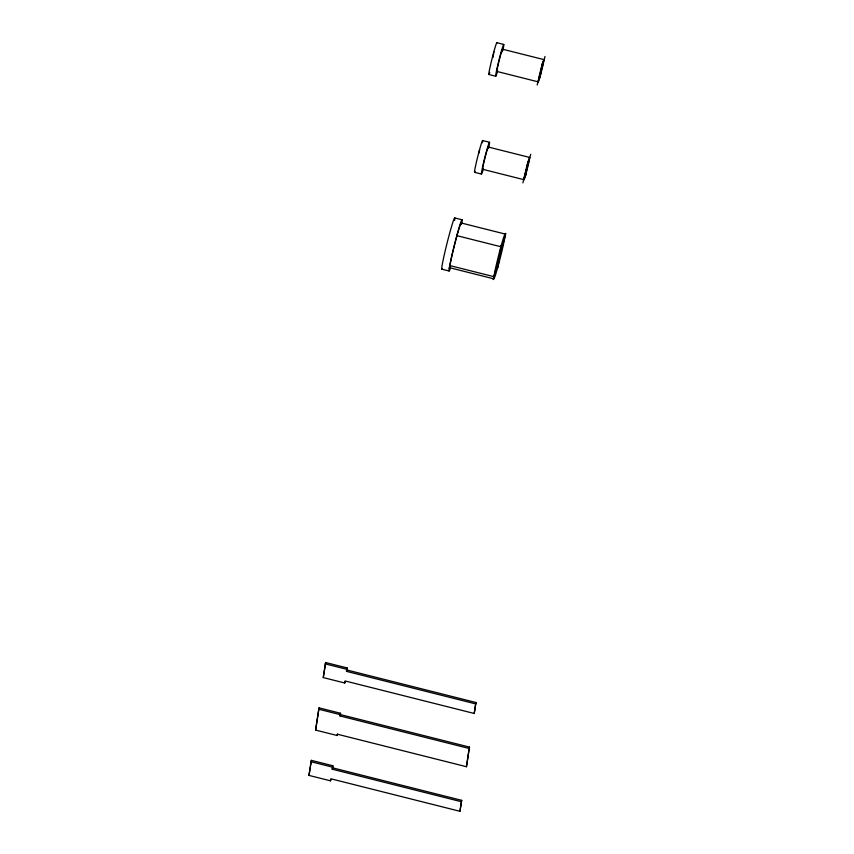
<?xml version="1.0" encoding="UTF-8"?>
<svg xmlns="http://www.w3.org/2000/svg" width="854" height="854" viewBox="0 0 854 854"><rect width="100%" height="100%" fill="white"/><g stroke="black" fill="none" stroke-linecap="round" stroke-linejoin="round"><path stroke-width="1.28" d="M308.977 775.411L311.358 760.348L332.879 765.771L332.206 769.187L461.352 801.714L459.954 811.3L330.808 778.773L330.509 780.823L308.977 775.411L311.358 760.348M315.596 730.085L319.022 707.849L340.543 713.271L339.977 715.94L469.124 748.467L466.465 766.721L337.309 734.194L337.127 735.497L315.596 730.085L319.022 707.849M323.26 677.585L325.63 662.523L347.162 667.945L346.489 671.361L475.635 703.888L474.237 713.474L345.08 680.948L344.781 682.997L323.26 677.585L325.63 662.523M332.206 769.187L332.879 765.771M339.977 715.94L340.543 713.271M346.489 671.361L347.162 667.945M457.2 234.295L456.997 235.683L500.903 246.742M479.094 153.005L479.585 149.578M493.036 57.453L493.868 51.752M497.871 267.537L501.106 245.354M525.808 175.422L527.804 161.726M540.08 77.586L542.087 63.89M332.58 767.831L461.726 800.347L459.954 811.3M340.351 714.574L469.497 747.101L466.465 766.721M346.863 669.995L476.009 702.522L474.237 713.474M449.215 268.508L450.005 265.615L493.922 276.675M461.416 224.196L461.95 222.264A26.474 1.26 -75.9 0 0 457.595 232.843L456.794 235.747A26.474 1.26 -75.9 0 0 450.005 264.003A26.474 1.26 -75.9 0 0 450.25 268.732M344.781 682.997L345.155 681.641M337.127 735.497L337.501 734.141M330.509 780.823L330.882 779.467M537.155 85.026L545.023 56.46M493.121 279.568L505.856 233.323M522.872 182.852L530.74 154.286M475.635 703.888L476.009 702.522M469.124 748.467L469.497 747.101M461.352 801.714L461.726 800.347M496.868 42.7L503.764 44.44M502.558 49.201L543.891 59.609M496.953 71.458L538.287 81.877M488.862 74.501L495.758 76.23M482.595 140.526L489.481 142.266M488.285 147.027L529.608 157.435M482.67 169.295L524.004 179.703M474.589 172.327L481.475 174.056M454.776 217.951L462.099 219.798M461.277 223.001L505.194 234.06M449.877 267.772L493.783 278.831M441.742 269.138L449.055 270.974M325.257 663.889L346.788 669.301M318.638 709.215L340.17 714.627M310.984 761.715L332.505 767.138M442.148 268.786A26.474 1.26 -75.9 0 1 447.005 243.379A26.474 1.26 -75.9 0 1 454.84 218.357M454.787 219.179A26.474 1.26 -75.9 0 1 454.638 220.396M461.277 224.111A23.154 1.1 -75.9 0 0 457.349 234.412L456.644 236.953A23.154 1.1 -75.9 0 0 450.901 260.662A23.154 1.1 -75.9 0 0 450.528 266.822M482.435 142.746A16.397 0.779 -75.9 0 0 479.937 148.329L479.243 150.827A16.397 0.779 -75.9 0 0 475.219 167.544A16.397 0.779 -75.9 0 0 475.091 171.43M483.481 168.516A16.397 0.779 -75.9 0 1 482.04 169.604A16.397 0.779 -75.9 0 1 487.869 146.482A16.397 0.779 -75.9 0 1 488.637 148.073M483.022 168.665A11.476 0.544 -75.9 0 1 485.189 157.072A11.476 0.544 -75.9 0 1 488.168 148.585M489.78 72.451A16.397 0.779 -75.9 0 1 489.31 70.668A16.397 0.779 -75.9 0 1 493.527 53.001L494.21 50.503A16.397 0.779 -75.9 0 1 496.943 42.967M497.177 72.622A16.397 0.779 -75.9 0 1 496.601 70.423A16.397 0.779 -75.9 0 1 502.333 48.048A16.397 0.779 -75.9 0 1 502.91 50.247M497.594 70.028A11.476 0.544 -75.9 0 1 497.658 66.89A11.476 0.544 -75.9 0 1 501.426 52.158A11.476 0.544 -75.9 0 1 502.248 51.88M524.527 177.002L524.537 177.579L529.074 159.559L524.527 177.002M538.81 79.176L538.821 79.753L543.357 61.734L538.81 79.176M524.11 178.144L523.993 178.988A11.476 0.544 -75.9 0 0 525.861 174.237L526.342 172.487A11.476 0.544 -75.9 0 0 529.501 158.993L529.619 158.15A11.476 0.544 -75.9 0 0 527.751 162.9L527.26 164.651A11.476 0.544 -75.9 0 0 524.11 178.144M538.394 80.319L538.266 81.162A11.476 0.544 -75.9 0 0 540.144 76.412L540.625 74.661A11.476 0.544 -75.9 0 0 543.774 61.168L543.902 60.324A11.476 0.544 -75.9 0 0 542.023 65.075L541.543 66.825A11.476 0.544 -75.9 0 0 538.394 80.319M501.255 245.472L500.551 248.012A23.154 1.1 -75.9 0 0 493.922 276.675A23.154 1.1 -75.9 0 0 497.722 267.419L498.426 264.868A23.154 1.1 -75.9 0 0 505.056 236.216A23.154 1.1 -75.9 0 0 501.255 245.472"/></g></svg>
